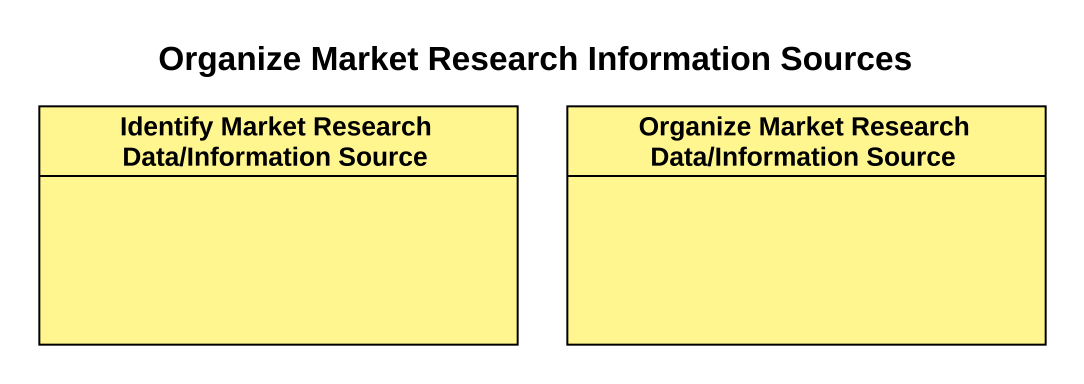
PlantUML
@startuml
title Organize Market Research Information Sources
hide circle
hide empty members
class "Identify Market Research Data/Information Source" as Identify_Market_Research #FFF68F
class "Organize Market Research Data/Information Source" as Organize_Market_Research #FFF68F
@enduml
